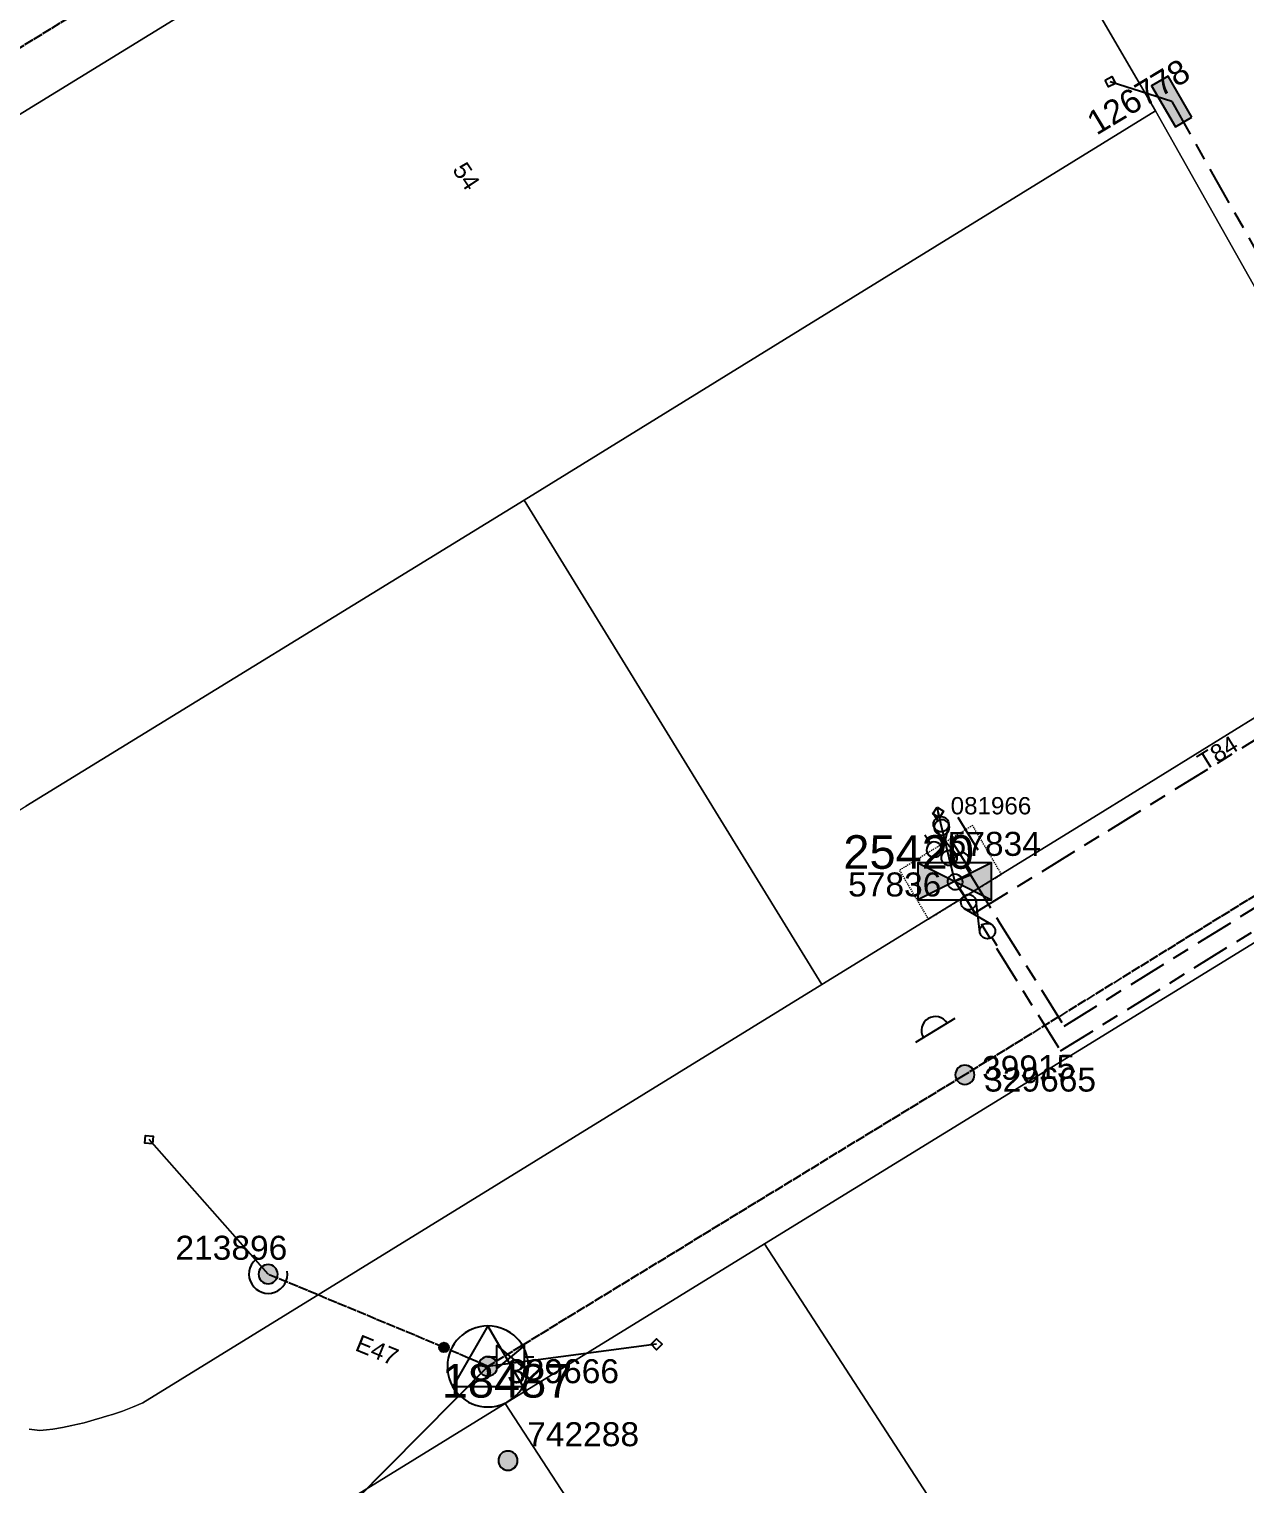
# Model space of a CAD drawing. Header units: metres. Extents: x 299345 to 301288, y 6276165 to 6277715.
# Drawn here: x 299743.7 to 299870.3, y 6276607.5 to 6276759 of the extents above; entities that cross this region are included whole.
import ezdxf
from ezdxf.enums import TextEntityAlignment as Align

# ---------------------------------------------------------------- set-up
doc = ezdxf.new("R2010")
doc.units = ezdxf.units.M
for name, pattern in [('Cable Exist OH', [1, 1, 0]), ('Cable Exist UG', [8.2, 4, -1.2, 1.8, -1.2]), ('HIDDEN', [0.375, 0.25, -0.125]), ('HIDDEN2', [0.1875, 0.125, -0.0625])]:
    doc.linetypes.add(name, pattern=pattern)
doc.layers.get('0').update_dxf_attribs({"color": 6})
for name, color, linetype, lineweight in [('Cadastre Buildings_SP_EXT', 9, 'Continuous', 5), ('Cadastre Land Parcels_SP_EXT', 9, 'Continuous', 5), ('Cadastre Other Property_SP_EXT', 9, 'HIDDEN', 5), ('Cadastre Roads_SP_EXT', 9, 'Continuous', 5)]:
    doc.layers.add(name, color=color, linetype=linetype, lineweight=lineweight)
for name, color, linetype in [('Equip_HV_EXT', 7, 'Continuous'), ('Equip_LV_EXT', 7, 'Continuous'), ('Equip_SP_HV_EXT', 7, 'Continuous'), ('Mains_HV_EXT', 7, 'Continuous'), ('Mains_LV_EXT', 7, 'Continuous'), ('Services_SP_EXT', 7, 'Continuous'), ('Sub_SP_EXT', 7, 'Continuous'), ('Sub_SP_TR_HV_LV_EXT', 7, 'Continuous'), ('SupportsOH_SP_TR_HV_LV_SL_EXT', 7, 'Continuous'), ('SupportsUG_SP_LV_EXT', 7, 'Continuous')]:
    doc.layers.add(name, color=color, linetype=linetype)
doc.styles.add('iecARIAL', font='arial.ttf', dxfattribs={"height": 2})
doc.styles.add('POLE_LABEL', font='arial.ttf')
doc.styles.get("Standard").update_dxf_attribs({"font": 'arial.ttf'})
doc.styles.add('SWITCH_LABEL', font='arial.ttf', dxfattribs={"height": 2.5})

# ---------------------------------------------------------------- blocks, each defined once
blk = doc.blocks.new('SUB_POLE_EXT')
blk.add_wipeout([(0, 4.22), (0.42, 4.2), (0.83, 4.14), (1.21, 4.05), (1.62, 3.9), (1.99, 3.72), (2.35, 3.51), (2.68, 3.26), (2.99, 2.99), (3.28, 2.66), (3.52, 2.34), (3.76, 1.92), (3.9, 1.62), (4.04, 1.23), (4.18, 0.63), (4.22, 0), (4.18, -0.61), (4.06, -1.15), (3.9, -1.62), (3.58, -2.24), (3.22, -2.73), (2.97, -3.01), (2.68, -3.26), (2.36, -3.5), (2, -3.72), (1.64, -3.89), (1.25, -4.03), (0.82, -4.14), (0.42, -4.2), (0, -4.22), (-0.41, -4.2), (-0.8, -4.15), (-1.21, -4.05), (-1.62, -3.9), (-1.99, -3.73), (-2.35, -3.51), (-2.68, -3.26), (-2.96, -3.02), (-3.23, -2.72), (-3.51, -2.35), (-3.71, -2.01), (-3.91, -1.6), (-4.05, -1.21), (-4.16, -0.76), (-4.22, -0.14), (-4.21, 0.39), (-4.14, 0.83), (-4.03, 1.27), (-3.9, 1.63), (-3.71, 2.02), (-3.5, 2.37), (-3.28, 2.67), (-2.99, 2.99), (-2.68, 3.27), (-2.33, 3.52), (-1.98, 3.73), (-1.63, 3.9), (-1.2, 4.05), (-0.78, 4.15), (-0.4, 4.21)])
blk.add_line((2.16, 0.48), (2.16, 0.48, 0))
blk.add_lwpolyline([(-4.22, 0, 1), (4.22, 0, 1)], format="xyb", close=True)
blk.add_lwpolyline([(2.14, 0.52), (0, 4.22), (-3.66, -2.11), (3.66, -2.11)], close=True)
for tag, height, flags, p in [('ASSET_NUM', 3.5, 8, (2, 2)), ('STREET_CODE', 0.2, 9, (1.5, 0)), ('CONSTRUCTED_VOLTAGE', 0.2, 9, (1.5, -0.2)), ('OPERATING_VOLTAGE', 0.2, 9, (1.5, -0.6)), ('OPERATED_BY', 0.2, 9, (1.5, -0.8)), ('ORIENTATION', 0.2, 9, (1.5, -1.2)), ('OWNED_BY', 0.2, 9, (1.5, -1.4)), ('SECONDARY_VOLTAGE', 0.2, 9, (1.5, -1.6)), ('NO_PHASES', 0.2, 9, (1.5, -0.4)), ('MAINTAINED_BY', 0.2, 9, (1.5, -1)), ('STATE', 0.2, 9, (1.5, -1.8)), ('SUBSTATION_TYPE', 0.2, 9, (1.5, -2)), ('STREETNAME', 0.2, 9, (1.5, -2.8)), ('SUBURB', 0.2, 9, (1.5, -3)), ('USAGE', 0.2, 9, (1.5, -2.2)), ('LEGEND', 0.2, 9, (1.5, -2.4)), ('LOCATION', 0.2, 9, (1.5, -2.6)), ('Z', 0.2, 1, (1.5, -3.4)), ('NOTES', 0.2, 9, (1.5, -3.2))]:
    blk.add_attdef(tag, text='', height=height, dxfattribs=dict(flags=flags)).set_placement(p, align=Align.MIDDLE_LEFT)
blk = doc.blocks.new('SUB_PADMOUNT_EXT')
for points in [[(0, 0), (-3.84, 1.92), (-3.84, -1.92)], [(0, 0), (3.84, 1.92), (3.84, -1.92)]]:
    blk.add_hatch(color=256).paths.add_polyline_path(points)
for p, q in [((3.84, 1.92), (-3.84, -1.92)), ((-3.84, 1.92), (3.84, -1.92))]:
    blk.add_line(p, q)
blk.add_lwpolyline([(-3.84, -1.92), (3.84, -1.92), (3.84, 1.92), (-3.84, 1.92)], close=True)
for tag, height, flags, p in [('ASSET_NUM', 3.5, 8, (2, 2)), ('STREET_CODE', 0.2, 9, (1.5, 0)), ('CONSTRUCTED_VOLTAGE', 0.2, 9, (1.5, -0.2)), ('OPERATING_VOLTAGE', 0.2, 9, (1.5, -0.6)), ('ORIENTATION', 0.2, 9, (1.5, -0.8)), ('OWNED_BY', 0.2, 9, (1.5, -1)), ('OPERATED_BY', 0.2, 9, (1.5, -1.2)), ('SECONDARY_VOLTAGE', 0.2, 9, (1.5, -1.6)), ('NO_PHASES', 0.2, 9, (1.5, -0.4)), ('MAINTAINED_BY', 0.2, 9, (1.5, -1.4)), ('STATE', 0.2, 9, (1.5, -1.8)), ('SUBSTATION_TYPE', 0.2, 9, (1.5, -2.2)), ('STREETNAME', 0.2, 9, (1.5, -3)), ('PARENT', 0.2, 9, (1.5, -2)), ('USAGE', 0.2, 9, (1.5, -2.4)), ('LEGEND', 0.2, 9, (1.5, -2.6)), ('LOCATION', 0.2, 9, (1.5, -2.8)), ('SUBURB', 0.2, 9, (1.5, -3.2)), ('Z', 0.2, 1, (1.5, -3.6)), ('NOTES', 0.2, 9, (1.5, -3.4))]:
    blk.add_attdef(tag, text='', height=height, dxfattribs=dict(flags=flags)).set_placement(p, align=Align.MIDDLE_LEFT)
blk = doc.blocks.new('PILLAR_EXT')
blk.add_hatch(color=256).paths.add_polyline_path([(-2.475, 0.99), (-2.475, -0.99), (2.475, -0.99), (2.475, 0.99)])
blk.add_lwpolyline([(-2.475, -0.99), (2.475, -0.99), (2.475, 0.99), (-2.475, 0.99)], close=True)
at = {"style": 'iecARIAL', "flags": 8}
blk.add_attdef('ASSET_NUM', (1.5, 3.5), '', height=2.5, dxfattribs=at)
for tag, p, flags in [('OWNED_BY', (0, -0.2), 9), ('STATE', (0, -0.4), 9), ('SUPPORT_TYPE', (0, -0.6), 9), ('USAGE', (0, -0.8), 9), ('LEGEND', (0, -1), 9), ('LOCATION', (0, -1.2), 9), ('NOTES', (0, -1.4), 9), ('PARENT', (0, -1.6), 9), ('STREETNAME', (0, -1.8), 9), ('SUBURB', (0, -2), 1)]:
    blk.add_attdef(tag, p, '', height=0.2, dxfattribs=dict(flags=flags))
blk = doc.blocks.new('LV_OH_LINKS_DISTFUSE_EXT')
for p, q in [((0, 0), (0.96, 0)), ((3.84, 0), (4.8, 0))]:
    blk.add_line(p, q)
blk.add_lwpolyline([(3.84, -1.2), (3.84, 1.2), (0.96, -1.2), (0.96, 1.2)], close=True)
at = {"flags": 9}
for tag, p in [('ACTUAL_STATUS', (0, 0)), ('CONSTRUCTED_VOLTAGE', (0, -0.2)), ('OPERATING_VOLTAGE', (0, -0.6)), ('ORIENTATION', (0, -0.8)), ('OWNED_BY', (0, -1)), ('STATE', (0, -1.2)), ('SWITCH_TYPE', (0, -1.4)), ('NO_PHASES', (0, -0.4)), ('USAGE', (0, -1.6)), ('NOTES', (0, -1.8))]:
    blk.add_attdef(tag, text='', height=0.2, dxfattribs=at).set_placement(p, align=Align.MIDDLE_LEFT)
at = {"flags": 1}
blk.add_attdef('Z', (0, 0), '', height=0.2, dxfattribs=at)
blk = doc.blocks.new('CCP_EXT')
at = {"flags": 9}
for tag, p in [('LIFE_SUPPORT', (0, -1.6)), ('STATE', (0, -1.8)), ('NOTES', (0, -2))]:
    blk.add_attdef(tag, text='', height=0.2, dxfattribs=at).set_placement(p, align=Align.MIDDLE_LEFT)
blk.add_wipeout([(0, 0.57), (0.57, 0), (0, -0.57), (-0.57, 0)])
blk.add_lwpolyline([(-0.57, 0), (0, 0.57), (0.57, 0), (0, -0.57), (-0.57, 0)])
at = {"flags": 1}
blk.add_attdef('Z', (0, 0), '', height=0.2, dxfattribs=at)
at = {"flags": 9}
for tag, p in [('CCP_TYPE', (0, 0)), ('CONSTRUCTED_VOLTAGE', (0, -0.2)), ('OPERATING_VOLTAGE', (0, -0.6)), ('ORIENTATION', (0, -0.8)), ('OWNED_BY', (0, -1)), ('NO_PHASES', (0, -0.4)), ('USAGE', (0, -1.2)), ('LEGEND', (0, -1.4))]:
    blk.add_attdef(tag, text='', height=0.2, dxfattribs=at).set_placement(p, align=Align.MIDDLE_LEFT)
blk = doc.blocks.new('POLE_EXT')
blk.add_hatch(color=256).paths.add_polyline_path([(-1, 0, 1), (1, 0, 1)])
blk.add_lwpolyline([(-1, 0, 1), (1, 0, 1)], format="xyb", close=True)
for tag, height, flags, p in [('pNumber', 2.5, 8, (-17.84, 2.07)), ('OWNED_BY', 0.2, 9, (1.35, -0.4)), ('SPECIAL_USE', 0.2, 9, (1.35, -0.8)), ('STATE', 0.2, 9, (1.35, -1)), ('cLV', 0.2, 9, (1.35, -1.4)), ('hDepth', 0.2, 9, (1.35, -1.6)), ('PARENT', 0.2, 9, (1.35, -0.6)), ('USAGE', 0.2, 9, (1.35, -1.2)), ('hDia', 0.2, 9, (1.35, -1.8)), ('cHV', 0.2, 9, (1.35, -2)), ('LBRACKET', 0.2, 9, (1.35, -2.2)), ('LExisting', 0.2, 9, (1.35, -2.4)), ('LANTNUMBER', 0.2, 9, (1.35, -2.6)), ('LOther', 0.2, 9, (1.35, -2.8)), ('LRemove', 0.2, 9, (1.35, -3)), ('cLinedev', 0.2, 9, (1.35, -3.4)), ('pExisting', 0.2, 9, (1.35, -3.8)), ('pFooting', 0.2, 9, (1.35, -4.4)), ('pNew', 0.2, 9, (1.35, -4.6)), ('LEGEND', 0.2, 9, (1.35, -3.2)), ('LOCATION', 0.2, 9, (1.35, -3.6)), ('PFNUMBER', 0.2, 9, (1.35, -4)), ('NEWPFNUMBER', 0.2, 9, (1.35, -4.2)), ('pRelocate', 0.2, 9, (1.35, -5)), ('pRemove', 0.2, 9, (1.35, -5.2)), ('pReplace', 0.2, 9, (1.35, -5.4)), ('pStay', 0.2, 9, (1.35, -5.6)), ('pType', 0.2, 9, (1.35, -5.8)), ('cspan', 0.2, 9, (1.35, -6)), ('STREETNAME', 0.2, 9, (1.35, -6.2)), ('SUBURB', 0.2, 9, (1.35, -6.4)), ('OPERATED_BY', 0.2, 9, (1.36, -7.01)), ('NOTES', 0.2, 9, (1.35, -6.6)), ('MAINTAINED_BY', 0.2, 9, (1.36, -6.81))]:
    blk.add_attdef(tag, text='', height=height, dxfattribs=dict(flags=flags)).set_placement(p, align=Align.MIDDLE_LEFT)
at = {"style": 'POLE_LABEL'}
for tag, height, flags, p in [('ASSET_NUM', 2.5, 8, (2, 2)), ('STRUCTURE_PLANT_NUMBER', 0.2, 9, (1.35, 0.03)), ('STREET_CODE', 0.2, 9, (1.35, -0.2))]:
    blk.add_attdef(tag, text='', height=height, dxfattribs=dict(at, flags=flags)).set_placement(p, align=Align.MIDDLE_LEFT)
at = {"flags": 1}
blk.add_attdef('Z', (1.35, -7.33), '', height=0.2, dxfattribs=at)
blk = doc.blocks.new('LV_UG_DFUSE_CLOSED_EXT')
for points in [[(1, 0), (0, 0)], [(5.04, 0.73), (2.16, -0.72)], [(5.05, -0.71), (2.16, 0.72)], [(6.2, 0.01), (7.2, 0.01)]]:
    blk.add_lwpolyline(points)
for centre in [(1.8, 0), (5.4, 0.01)]:
    blk.add_circle(centre, 0.8)
at = {"flags": 9}
for tag, p in [('ACTUAL_STATUS', (0, 0)), ('CONSTRUCTED_VOLTAGE', (0, -0.2)), ('OPERATING_VOLTAGE', (0, -0.6)), ('ORIENTATION', (0, -0.8)), ('STATE', (0, -1)), ('SWITCH_TYPE', (0, -1.2)), ('NO_PHASES', (0, -0.4)), ('USAGE', (0, -1.4)), ('NOTES', (0, -1.6))]:
    blk.add_attdef(tag, text='', height=0.2, dxfattribs=at).set_placement(p, align=Align.MIDDLE_LEFT)
at = {"flags": 1}
blk.add_attdef('Z', (0, 0), '', height=0.2, dxfattribs=at)
blk = doc.blocks.new('HV_USL_CLOSED_EXT')
blk.add_line((2.4, 5.5), (-2.4, 5.5))
blk.add_lwpolyline([(1.44, 5.5, 0.414214), (0, 6.94, 0.414214), (-1.44, 5.5)], format="xyb")
for tag, height, flags, p in [('ASSET_NUM', 2.5, 8, (2, 2)), ('STREET_CODE', 0.2, 9, (1.5, 0)), ('ACTUAL_STATUS', 0.2, 9, (1.5, -0.2)), ('CONSTRUCTED_VOLTAGE', 0.2, 9, (1.5, -0.4)), ('OPERATING_VOLTAGE', 0.2, 9, (1.5, -0.8)), ('ORIENTATION', 0.2, 9, (1.5, -1)), ('OWNED_BY', 0.2, 9, (1.5, -1.2)), ('OPERATED_BY', 0.2, 9, (1.5, -1.4)), ('NO_PHASES', 0.2, 9, (1.5, -0.6)), ('MAINTAINED_BY', 0.2, 9, (1.5, -1.6)), ('STATE', 0.2, 9, (1.5, -1.8)), ('SWITCH_TYPE', 0.2, 9, (1.5, -2)), ('STREETNAME', 0.2, 9, (1.5, -2.8)), ('SUBURB', 0.2, 9, (1.5, -3)), ('USAGE', 0.2, 9, (1.5, -2.2)), ('LEGEND', 0.2, 9, (1.5, -2.4)), ('LOCATION', 0.2, 9, (1.5, -2.6)), ('Z', 0.2, 1, (1.5, -3.6)), ('NOTES', 0.2, 9, (1.5, -3.2)), ('LABEL_ALIGNMENT', 0.2, 9, (1.5, -3.4))]:
    blk.add_attdef(tag, text='', height=height, dxfattribs=dict(flags=flags)).set_placement(p, align=Align.MIDDLE_LEFT)
blk = doc.blocks.new('SWG_HOLEC_SU_EXT')
blk.add_line((1.8, -2), (5.8, -2))
for points in [[(1, 0), (0, 0)], [(6.6, 0), (7.6, 0)]]:
    blk.add_lwpolyline(points)
for points in [[(1.8, -0.8, 1), (1.8, 0.8, 1)], [(5.8, -0.8, 1), (5.8, 0.8, 1)]]:
    blk.add_lwpolyline(points, format="xyb", close=True)
at = {"style": 'SWITCH_LABEL', "flags": 8}
blk.add_attdef('ASSET_NUM', text='', height=2.5, rotation=179.9544, dxfattribs=at).set_placement((-2.4, 0), align=Align.MIDDLE_LEFT)
at = {"flags": 1}
blk.add_attdef('Z', (0, 0), '', height=0.2, dxfattribs=at)
at = {"flags": 9}
for tag, p in [('ACTUAL_STATUS', (0, -0.4)), ('CONSTRUCTED_VOLTAGE', (0, -0.6)), ('OPERATING_VOLTAGE', (0, -1)), ('ORIENTATION', (0, -1.2)), ('OWNED_BY', (0, -1.4)), ('NO_PHASES', (0, -0.8)), ('PARENT', (0, -1.6)), ('STATE', (0, -1.8)), ('SWITCH_TYPE', (0, -2)), ('STREETNAME', (0, -2.6)), ('SUBURB', (0, -2.8)), ('USAGE', (0, -2.2)), ('LOCATION', (0, -2.4)), ('NOTES', (0, -3))]:
    blk.add_attdef(tag, text='', height=0.2, dxfattribs=at).set_placement(p, align=Align.MIDDLE_LEFT)
at = {"style": 'SWITCH_LABEL', "flags": 9}
blk.add_attdef('STREET_CODE', text='', height=0.2, dxfattribs=at).set_placement((0, -0.2), align=Align.MIDDLE_LEFT)
blk = doc.blocks.new('CONNECTOR_NODE_EXT')
h = blk.add_hatch(color=256)
edge = h.paths.add_edge_path()
edge.add_arc((0, 0), 0.5, 0, 360)
blk.add_circle((0, 0), 0.5)
at = {"flags": 1}
blk.add_attdef('Z', (0, 0), '', height=0.2, dxfattribs=at)
at = {"flags": 9}
for tag, p in [('CONNECTOR_TYPE', (0, 0)), ('CONSTRUCTED_VOLTAGE', (0, -0.2)), ('OPERATING_VOLTAGE', (0, -0.6)), ('ORIENTATION', (0, -0.8)), ('SUBTYPE', (0, -1)), ('NO_PHASES', (0, -0.4)), ('USAGE', (0, -1.2)), ('NOTES', (0, -1.4))]:
    blk.add_attdef(tag, text='', height=0.2, dxfattribs=at).set_placement(p, align=Align.MIDDLE_LEFT)

msp = doc.modelspace()

# ---------------------------------------------------------------- linework, layer by layer
at = {"layer": 'Cadastre Land Parcels_SP_EXT', "linetype": 'Continuous'}
msp.add_lwpolyline([(299800.46, 6276845.07), (299605.43, 6276725.39), (299572.73, 6276774.5), (299523.1, 6276744), (299545.78, 6276711.05), (299579.64, 6276661.83), (299585.38, 6276653.48), (299829.77, 6276803.6)], dxfattribs=at)
msp.add_lwpolyline([(299860.93, 6276578.93), (299933.62, 6276623.66), (299902.83, 6276676.57), (299895.22, 6276678.62), (299820.24, 6276632.52), (299856.7, 6276576.37), (299860.93, 6276578.93)], close=True, dxfattribs=at)
at = {"layer": 'Mains_HV_EXT', "linetype": 'Cable Exist UG'}
for points in [[(299840.05, 6276670.27), (299841.69, 6276670.94), (299844.74, 6276665.93), (299844.74, 6276665.93), (299851.45, 6276655.2), (299894.61, 6276682.01), (299905.43, 6276679.18), (299907.46, 6276679.11), (299907.46, 6276679.11), (299914.41, 6276667.25), (299915.17, 6276665.86), (299914.74, 6276661.92)], [(299840.05, 6276670.27), (299851.06, 6276652.61), (299851.06, 6276652.61), (299894.99, 6276679.89), (299903.67, 6276677.58), (299910.94, 6276665.23), (299910.12, 6276659.71)]]:
    msp.add_lwpolyline(points, dxfattribs=at)
at = {"layer": 'Mains_HV_EXT', "linetype": 'Cable Exist OH'}
msp.add_lwpolyline([(299906.72, 6276677.9), (299892.05, 6276681.59), (299840.93, 6276650.02)], dxfattribs=at)
at = {"layer": 'Mains_LV_EXT', "linetype": 'Cable Exist UG'}
msp.add_lwpolyline([(299840.03, 6276670.37), (299842.16, 6276667), (299842.16, 6276667), (299856.02, 6276675.54), (299886.32, 6276694.27), (299887.23, 6276695.56), (299887.23, 6276695.56), (299888.97, 6276703.81), (299888.76, 6276705.2), (299888.76, 6276705.2), (299862.68, 6276751.46)], dxfattribs=at)
at = {"layer": 'Mains_LV_EXT', "linetype": 'Continuous'}
msp.add_lwpolyline([(299767.25, 6276630.87, 1.686784), (299770.56, 6276629.69)], format="xyb", dxfattribs=at)

# ---------------------------------------------------------------- block references
at = {"layer": 'Equip_LV_EXT', "rotation": 303.0706779293528}
msp.add_blockref('LV_UG_DFUSE_CLOSED_EXT', (299840.51, 6276669.61), dxfattribs=at)
at = {"layer": 'Equip_SP_HV_EXT'}
ref = msp.add_blockref('HV_USL_CLOSED_EXT', (299840.9, 6276650.06), dxfattribs=dict(at, rotation=31.5280600363412))
ref.add_attrib('ASSET_NUM', '39915', dxfattribs={"layer": '0', "height": 2.5, "rotation": 1}).set_placement((299842.9, 6276650.81), align=Align.MIDDLE_LEFT)
at = {"layer": 'Sub_SP_EXT'}
ref = msp.add_blockref('SUB_PADMOUNT_EXT', (299840.05, 6276670.27), dxfattribs=at)
ref.add_attrib('ASSET_NUM', '25420', dxfattribs={"layer": '0', "height": 3.5}).set_placement((299842.05, 6276670.52), align=Align.BOTTOM_RIGHT)
at = {"layer": 'Sub_SP_TR_HV_LV_EXT'}
ref = msp.add_blockref('SUB_POLE_EXT', (299791.45, 6276619.77), dxfattribs=at)
ref.add_attrib('ASSET_NUM', '18487', dxfattribs={"layer": '0', "height": 3.5}).set_placement((299793.45, 6276620.02), align=Align.TOP_CENTER)
at = {"layer": 'SupportsOH_SP_TR_HV_LV_SL_EXT'}
ref = msp.add_blockref('POLE_EXT', (299841.11, 6276650.13), dxfattribs=at)
ref.add_attrib('ASSET_NUM', '329665', dxfattribs={"layer": '0', "height": 2.5, "style": 'POLE_LABEL'}).set_placement((299843.11, 6276650.88), align=Align.TOP_LEFT)
ref = msp.add_blockref('POLE_EXT', (299768.57, 6276629.37), dxfattribs=at)
ref.add_attrib('ASSET_NUM', '213896', dxfattribs={"layer": '0', "height": 2.5, "style": 'POLE_LABEL'}).set_placement((299770.57, 6276630.12), align=Align.BOTTOM_RIGHT)
ref = msp.add_blockref('POLE_EXT', (299793.54, 6276609.96), dxfattribs=at)
ref.add_attrib('ASSET_NUM', '742288', dxfattribs={"layer": '0', "height": 2.5, "style": 'POLE_LABEL'}).set_placement((299795.54, 6276610.71), align=Align.BOTTOM_LEFT)
at = {"layer": 'SupportsUG_SP_LV_EXT'}
ref = msp.add_blockref('PILLAR_EXT', (299862.65, 6276751.46), dxfattribs=dict(at, rotation=120.2764225403424))
ref.add_attrib('ASSET_NUM', '126778', dxfattribs={"layer": '0', "height": 2.5, "rotation": 31.0353, "style": 'iecARIAL'}).set_placement((299864.15, 6276754.96), align=Align.MIDDLE_RIGHT)

# ---------------------------------------------------------------- texts
at = {"layer": 'Cadastre Land Parcels_SP_EXT'}
msp.add_text('54', height=1.8, rotation=303.5665, dxfattribs=at).set_placement((299787.69, 6276744.35))
at = {"layer": 'Mains_LV_EXT'}
for s, rotation, p in [('T84', 31.7192, (299866.06, 6276681.74)), ('E47', 337.8815, (299777.51, 6276621.47))]:
    msp.add_text(s, height=1.8, rotation=rotation, dxfattribs=at).set_placement(p)

# ---------------------------------------------------------------- next in the draw order: linework, layer by layer
at = {"layer": 'Cadastre Buildings_SP_EXT', "linetype": 'Continuous'}
msp.add_lwpolyline([(299829.79, 6276559.78), (299793.26, 6276615.89), (299765.5, 6276598.81)], dxfattribs=at)
at = {"layer": 'Cadastre Land Parcels_SP_EXT', "linetype": 'Continuous'}
for points in [[(299690.55, 6276645.72), (299719.09, 6276663.23), (299743.34, 6276678.11), (299795.23, 6276709.94), (299823.95, 6276727.68), (299860.94, 6276750.48), (299838.06, 6276789.75), (299837.16, 6276791.3), (299836.26, 6276792.85), (299835.35, 6276794.4), (299834.44, 6276795.94), (299833.52, 6276797.48), (299832.59, 6276799.02), (299831.66, 6276800.55), (299830.71, 6276802.08), (299829.77, 6276803.6), (299585.38, 6276653.48), (299620.35, 6276602.65), (299690.55, 6276645.72)], [(299856.7, 6276576.37), (299820.24, 6276632.52), (299793.26, 6276615.89), (299829.79, 6276559.78), (299833, 6276561.7), (299856.7, 6276576.37)]]:
    msp.add_lwpolyline(points, close=True, dxfattribs=at)
at = {"layer": 'Mains_LV_EXT', "linetype": 'Cable Exist OH'}
for points in [[(299786.88, 6276621.74), (299768.57, 6276629.37)], [(299791.45, 6276619.77), (299786.88, 6276621.74)]]:
    msp.add_lwpolyline(points, dxfattribs=at)
at = {"layer": 'Services_SP_EXT'}
msp.add_lwpolyline([(299760.44, 6276588.45), (299791.45, 6276619.77)], dxfattribs=at)

# ---------------------------------------------------------------- next in the draw order: block references
at = {"layer": 'Equip_LV_EXT'}
for name, p in [('CONNECTOR_NODE_EXT', (299786.88, 6276621.74)), ('LV_OH_LINKS_DISTFUSE_EXT', (299791.42, 6276620.76))]:
    msp.add_blockref(name, p, dxfattribs=at)
at = {"layer": 'SupportsOH_SP_TR_HV_LV_SL_EXT'}
ref = msp.add_blockref('POLE_EXT', (299791.45, 6276619.77), dxfattribs=at)
ref.add_attrib('ASSET_NUM', '329666', dxfattribs={"layer": '0', "height": 2.5, "style": 'POLE_LABEL'}).set_placement((299793.45, 6276620.52), align=Align.TOP_LEFT)

# ---------------------------------------------------------------- next in the draw order: block references
at = {"layer": 'Services_SP_EXT'}
for p, rotation in [((299856.25, 6276753.51), 342.27642247067), ((299838.34, 6276677.44), 283.3207188482017), ((299756.18, 6276643.38), 130.6017044933882)]:
    msp.add_blockref('CCP_EXT', p, dxfattribs=dict(at, rotation=rotation))
msp.add_blockref('CCP_EXT', (299809.02, 6276622.07), dxfattribs=at)

# ---------------------------------------------------------------- next in the draw order: linework, layer by layer
at = {"layer": 'Cadastre Buildings_SP_EXT', "linetype": 'Continuous'}
msp.add_lwpolyline([(299854.97, 6276677.24), (299885.27, 6276695.97), (299887.02, 6276704.22), (299860.94, 6276750.48), (299823.95, 6276727.68), (299795.23, 6276709.94), (299826.2, 6276659.52), (299854.97, 6276677.24)], close=True, dxfattribs=at)
msp.add_lwpolyline([(299743.68, 6276613.25), (299744.82, 6276613.1), (299745.51, 6276613.16), (299746.16, 6276613.25), (299747.15, 6276613.4), (299748.12, 6276613.6), (299748.77, 6276613.75), (299749.41, 6276613.91), (299750.45, 6276614.22), (299751.3, 6276614.45), (299751.84, 6276614.61), (299752.37, 6276614.76), (299753.42, 6276615.12), (299754.46, 6276615.51), (299755.54, 6276615.97), (299826.2, 6276659.52), (299826.2, 6276659.52), (299795.23, 6276709.94), (299743.34, 6276678.11)], dxfattribs=at)
at = {"layer": 'Cadastre Other Property_SP_EXT', "linetype": 'HIDDEN2'}
msp.add_lwpolyline([(299837.31, 6276666.32), (299844.92, 6276671), (299841.92, 6276676.09), (299834.29, 6276671.41), (299837.31, 6276666.32)], close=True, dxfattribs=at)
at = {"layer": 'Cadastre Roads_SP_EXT', "linetype": 'Continuous'}
for points in [[(299838.06, 6276789.75), (299860.94, 6276750.48), (299887.02, 6276704.22), (299894.77, 6276708.35), (299894.77, 6276708.35), (299905.03, 6276713.81), (299878.08, 6276761.03)], [(299765.5, 6276598.81), (299793.26, 6276615.89), (299820.24, 6276632.52), (299895.22, 6276678.62), (299895.22, 6276678.62), (299890.02, 6276687.7), (299885.27, 6276695.97), (299854.97, 6276677.24), (299826.2, 6276659.52), (299755.54, 6276615.97), (299754.46, 6276615.51), (299753.42, 6276615.12), (299752.37, 6276614.76), (299751.84, 6276614.61), (299751.3, 6276614.45), (299750.45, 6276614.22), (299749.41, 6276613.91), (299748.77, 6276613.75), (299748.12, 6276613.6), (299747.15, 6276613.4), (299746.16, 6276613.25), (299745.51, 6276613.16), (299744.82, 6276613.1), (299743.68, 6276613.25)]]:
    msp.add_lwpolyline(points, dxfattribs=at)
at = {"layer": 'Mains_HV_EXT', "linetype": 'Cable Exist OH'}
for points in [[(299869.01, 6276832.87), (299855.49, 6276826.56), (299631.3, 6276688.34)], [(299840.93, 6276650.02), (299791.45, 6276619.77)]]:
    msp.add_lwpolyline(points, dxfattribs=at)
at = {"layer": 'Services_SP_EXT'}
for points in [[(299862.65, 6276751.46), (299856.25, 6276753.51)], [(299840.05, 6276670.27), (299838.34, 6276677.44)], [(299768.57, 6276629.37), (299756.18, 6276643.38)], [(299809.02, 6276622.07), (299791.45, 6276619.77)]]:
    msp.add_lwpolyline(points, dxfattribs=at)

# ---------------------------------------------------------------- next in the draw order: block references
at = {"layer": 'Equip_HV_EXT'}
ref = msp.add_blockref('SWG_HOLEC_SU_EXT', (299841.71, 6276670.92), dxfattribs=dict(at, rotation=121.2109326356251))
ref.add_attrib('ASSET_NUM', '57834', dxfattribs={"layer": '0', "height": 2.5, "style": 'SWITCH_LABEL'}).set_placement((299839.31, 6276672.17), align=Align.BOTTOM_LEFT)
ref = msp.add_blockref('SWG_HOLEC_SU_EXT', (299841.06, 6276668.69), dxfattribs=dict(at, rotation=122.7484949989188))
ref.add_attrib('ASSET_NUM', '57836', dxfattribs={"layer": '0', "height": 2.5, "style": 'SWITCH_LABEL'}).set_placement((299838.66, 6276669.94), align=Align.MIDDLE_RIGHT)
at = {"layer": 'Equip_LV_EXT', "rotation": 103.3207188482013}
msp.add_blockref('LV_UG_DFUSE_CLOSED_EXT', (299839.89, 6276670.96), dxfattribs=at)

# ---------------------------------------------------------------- next in the draw order: texts
at = {"layer": 'Cadastre Other Property_SP_EXT'}
msp.add_text('081966', height=1.8, dxfattribs=at).set_placement((299839.63, 6276677.24))

doc.saveas('drawing.dxf')
